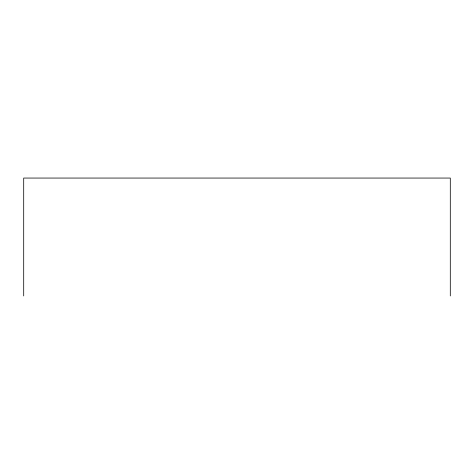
<?xml version="1.0" encoding="UTF-8"?>
<svg xmlns="http://www.w3.org/2000/svg" width="474" height="474" viewBox="0 0 474 474"><rect width="100%" height="100%" fill="white"/><g stroke="black" fill="none" stroke-linecap="round" stroke-linejoin="round"><path stroke-width="0.71" d="M450.3 295.942L450.3 178.058L23.7 178.058L23.7 295.942"/></g></svg>
